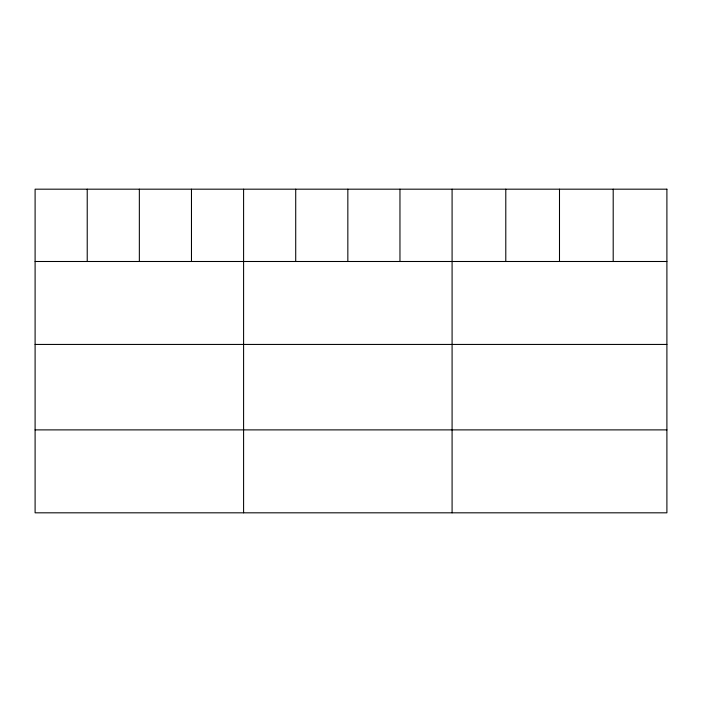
<?xml version="1.0" encoding="UTF-8"?>
<svg xmlns="http://www.w3.org/2000/svg" width="702" height="702" viewBox="0 0 702 702"><rect width="100%" height="100%" fill="white"/><g stroke="black" fill="none" stroke-linecap="round" stroke-linejoin="round"><path stroke-width="1.05" d="M35.1 261.495L666.9 261.495M35.1 344.436L666.9 344.436M35.1 429.887L666.9 429.887M613.197 189.18L613.197 261.495M559.494 189.18L559.494 261.495M505.791 189.18L505.791 261.495M452.088 189.18L452.088 512.82M399.964 189.18L399.964 261.495M347.841 189.18L347.841 261.495M295.717 189.18L295.717 261.495M243.594 189.18L243.594 512.82M191.47 189.18L191.47 261.495M139.347 189.18L139.347 261.495M87.224 189.18L87.224 261.495M666.9 189.18L35.1 189.18L35.1 512.82L666.9 512.82L666.9 189.18"/></g></svg>
